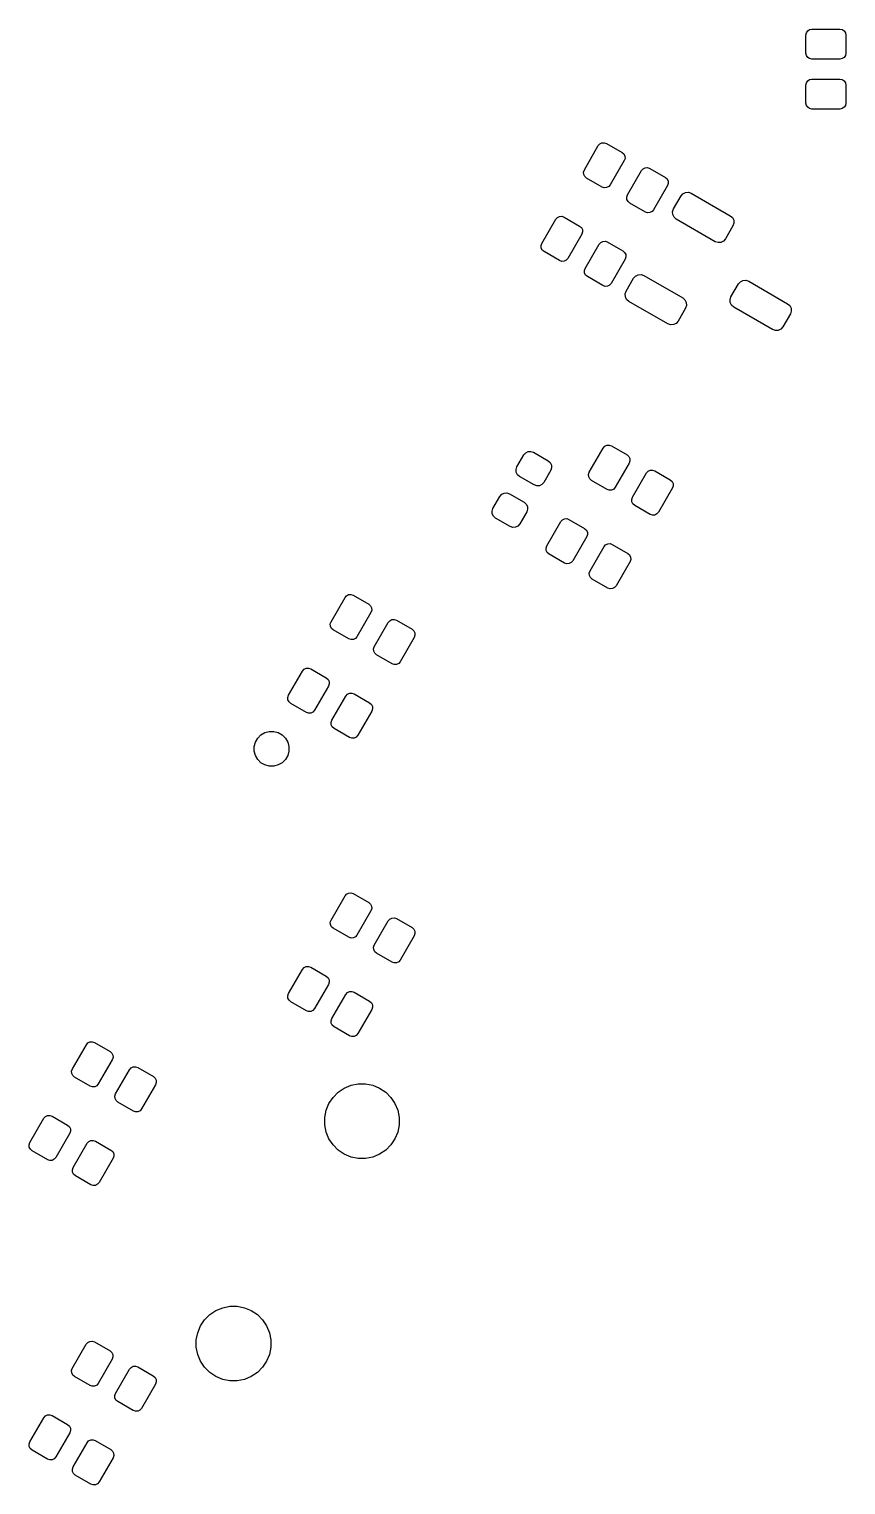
# Model space of a CAD drawing. Extents: x 125.1 to 196.5, y -112.8 to -71.1.
# Drawn here: x 161.81 to 178.16, y -100.23 to -71.1 of the extents above; entities that cross this region are included whole.
import ezdxf

# ---------------------------------------------------------------- set-up
doc = ezdxf.new("R2010")
doc.units = 0
doc.layers.add('BLACK', color=7, linetype='CONTINUOUS')

msp = doc.modelspace()

# ---------------------------------------------------------------- linework, layer by layer
at = {"layer": 'BLACK', "linetype": 'CONTINUOUS'}
for p, q in [((177.358782, -71.220289), (177.367916, -71.174367)), ((177.358782, -71.580289), (177.358782, -71.220289)), ((177.367916, -71.174367), (177.393929, -71.135436)), ((177.393929, -71.135436), (177.43286, -71.109423)), ((177.43286, -71.109423), (177.478782, -71.100289)), ((177.478782, -71.100289), (178.038782, -71.100289)), ((178.038782, -71.100289), (178.084704, -71.109423)), ((178.084704, -71.109423), (178.123635, -71.135436)), ((178.123635, -71.135436), (178.149648, -71.174367)), ((178.149648, -71.174367), (178.158782, -71.220289)), ((178.158782, -71.220289), (178.158782, -71.580289)), ((177.367916, -71.626211), (177.358782, -71.580289)), ((177.393929, -71.665142), (177.367916, -71.626211)), ((178.149648, -71.626211), (178.123635, -71.665142)), ((178.158782, -71.580289), (178.149648, -71.626211)), ((177.43286, -71.691155), (177.393929, -71.665142)), ((177.478782, -71.700289), (177.43286, -71.691155)), ((178.038782, -71.700289), (177.478782, -71.700289)), ((178.084704, -71.691155), (178.038782, -71.700289)), ((178.123635, -71.665142), (178.084704, -71.691155)), ((177.358782, -72.220289), (177.367916, -72.174367)), ((177.358782, -72.580289), (177.358782, -72.220289)), ((177.367916, -72.174367), (177.393929, -72.135436)), ((177.393929, -72.135436), (177.43286, -72.109423)), ((177.43286, -72.109423), (177.478782, -72.100289)), ((177.478782, -72.100289), (178.038782, -72.100289)), ((178.038782, -72.100289), (178.084704, -72.109423)), ((178.084704, -72.109423), (178.123635, -72.135436)), ((178.123635, -72.135436), (178.149648, -72.174367)), ((178.149648, -72.174367), (178.158782, -72.220289)), ((178.158782, -72.220289), (178.158782, -72.580289)), ((177.367916, -72.626211), (177.358782, -72.580289)), ((177.393929, -72.665142), (177.367916, -72.626211)), ((177.43286, -72.691155), (177.393929, -72.665142)), ((177.478782, -72.700289), (177.43286, -72.691155)), ((178.038782, -72.700289), (177.478782, -72.700289)), ((178.084704, -72.691155), (178.038782, -72.700289)), ((178.123635, -72.665142), (178.084704, -72.691155)), ((178.149648, -72.626211), (178.123635, -72.665142)), ((178.158782, -72.580289), (178.149648, -72.626211)), ((173.202179, -73.431391), (173.233051, -73.396188)), ((173.233051, -73.396188), (173.275044, -73.37548)), ((173.275044, -73.37548), (173.321766, -73.372417)), ((173.321766, -73.372417), (173.366102, -73.387468)), ((173.366102, -73.387468), (173.677872, -73.567468)), ((172.922179, -73.916365), (173.202179, -73.431391)), ((173.677872, -73.567468), (173.713074, -73.598339)), ((173.713074, -73.598339), (173.733783, -73.640333)), ((173.736845, -73.687054), (173.721795, -73.731391)), ((173.733783, -73.640333), (173.736845, -73.687054)), ((172.907129, -73.960702), (172.922179, -73.916365)), ((172.910191, -74.007423), (172.907129, -73.960702)), ((173.721795, -73.731391), (173.441795, -74.216365)), ((173.788205, -74.416365), (174.068205, -73.931391)), ((174.068205, -73.931391), (174.099077, -73.896188)), ((174.099077, -73.896188), (174.14107, -73.87548)), ((174.14107, -73.87548), (174.187792, -73.872417)), ((174.187792, -73.872417), (174.232128, -73.887468)), ((174.232128, -73.887468), (174.543898, -74.067468)), ((172.9309, -74.049417), (172.910191, -74.007423)), ((172.966102, -74.080288), (172.9309, -74.049417)), ((173.277872, -74.260288), (172.966102, -74.080288)), ((173.322208, -74.275339), (173.277872, -74.260288)), ((173.36893, -74.272276), (173.322208, -74.275339)), ((173.410923, -74.251568), (173.36893, -74.272276)), ((173.441795, -74.216365), (173.410923, -74.251568)), ((174.587821, -74.231391), (174.307821, -74.716365)), ((174.543898, -74.067468), (174.5791, -74.098339)), ((174.5791, -74.098339), (174.599809, -74.140333)), ((174.602871, -74.187054), (174.587821, -74.231391)), ((174.599809, -74.140333), (174.602871, -74.187054)), ((173.773155, -74.460702), (173.788205, -74.416365)), ((173.776217, -74.507423), (173.773155, -74.460702)), ((173.796926, -74.549417), (173.776217, -74.507423)), ((173.832128, -74.580288), (173.796926, -74.549417)), ((174.708486, -74.69843), (174.858486, -74.438622)), ((174.858486, -74.438622), (174.897076, -74.394619)), ((174.897076, -74.394619), (174.949567, -74.368733)), ((174.949567, -74.368733), (175.007968, -74.364905)), ((175.007968, -74.364905), (175.06339, -74.383718)), ((175.06339, -74.383718), (175.842812, -74.833718)), ((172.383051, -74.868432), (172.425044, -74.847724)), ((172.425044, -74.847724), (172.471766, -74.844661)), ((172.471766, -74.844661), (172.516102, -74.859712)), ((174.143898, -74.760288), (173.832128, -74.580288)), ((174.188234, -74.775339), (174.143898, -74.760288)), ((174.234956, -74.772276), (174.188234, -74.775339)), ((174.276949, -74.751568), (174.234956, -74.772276)), ((174.307821, -74.716365), (174.276949, -74.751568)), ((174.689673, -74.753851), (174.708486, -74.69843)), ((174.693501, -74.812253), (174.689673, -74.753851)), ((174.719386, -74.864744), (174.693501, -74.812253)), ((175.842812, -74.833718), (175.886816, -74.872308)), ((172.072179, -75.388609), (172.352179, -74.903635)), ((172.352179, -74.903635), (172.383051, -74.868432)), ((172.516102, -74.859712), (172.827872, -75.039712)), ((172.827872, -75.039712), (172.863074, -75.070583)), ((172.863074, -75.070583), (172.883783, -75.112577)), ((172.883783, -75.112577), (172.886845, -75.159298)), ((174.76339, -74.903334), (174.719386, -74.864744)), ((175.542812, -75.353334), (174.76339, -74.903334)), ((175.897716, -75.038622), (175.747716, -75.29843)), ((175.886816, -74.872308), (175.912701, -74.924799)), ((175.916529, -74.983201), (175.897716, -75.038622)), ((175.912701, -74.924799), (175.916529, -74.983201)), ((172.057129, -75.432946), (172.072179, -75.388609)), ((172.060191, -75.479667), (172.057129, -75.432946)), ((172.871795, -75.203635), (172.591795, -75.688609)), ((172.886845, -75.159298), (172.871795, -75.203635)), ((172.938205, -75.888609), (173.218205, -75.403635)), ((173.218205, -75.403635), (173.249077, -75.368432)), ((173.249077, -75.368432), (173.29107, -75.347724)), ((173.29107, -75.347724), (173.337792, -75.344661)), ((173.337792, -75.344661), (173.382128, -75.359712)), ((173.382128, -75.359712), (173.693898, -75.539712)), ((175.598234, -75.372147), (175.542812, -75.353334)), ((175.656635, -75.368319), (175.598234, -75.372147)), ((175.709126, -75.342433), (175.656635, -75.368319)), ((175.747716, -75.29843), (175.709126, -75.342433)), ((172.0809, -75.521661), (172.060191, -75.479667)), ((172.116102, -75.552532), (172.0809, -75.521661)), ((172.427872, -75.732532), (172.116102, -75.552532)), ((172.560923, -75.723812), (172.51893, -75.74452)), ((172.591795, -75.688609), (172.560923, -75.723812)), ((173.737821, -75.703635), (173.457821, -76.188609)), ((173.693898, -75.539712), (173.7291, -75.570583)), ((173.7291, -75.570583), (173.749809, -75.612577)), ((173.752871, -75.659298), (173.737821, -75.703635)), ((173.749809, -75.612577), (173.752871, -75.659298)), ((172.472208, -75.747583), (172.427872, -75.732532)), ((172.51893, -75.74452), (172.472208, -75.747583)), ((172.923155, -75.932946), (172.938205, -75.888609)), ((172.926217, -75.979667), (172.923155, -75.932946)), ((172.946926, -76.021661), (172.926217, -75.979667)), ((172.982128, -76.052532), (172.946926, -76.021661)), ((173.947076, -76.040067), (173.999567, -76.014181)), ((173.999567, -76.014181), (174.057968, -76.010353)), ((174.057968, -76.010353), (174.11339, -76.029166)), ((173.293898, -76.232532), (172.982128, -76.052532)), ((173.338234, -76.247583), (173.293898, -76.232532)), ((173.384956, -76.24452), (173.338234, -76.247583)), ((173.426949, -76.223812), (173.384956, -76.24452)), ((173.457821, -76.188609), (173.426949, -76.223812)), ((173.758486, -76.343878), (173.908486, -76.08407)), ((173.908486, -76.08407), (173.947076, -76.040067)), ((174.11339, -76.029166), (174.892812, -76.479166)), ((175.857284, -76.458654), (176.007284, -76.198846)), ((176.007284, -76.198846), (176.045874, -76.154843)), ((176.045874, -76.154843), (176.098365, -76.128957)), ((176.098365, -76.128957), (176.156766, -76.125129)), ((176.156766, -76.125129), (176.212188, -76.143942)), ((176.212188, -76.143942), (176.99161, -76.593942)), ((173.739673, -76.399299), (173.758486, -76.343878)), ((173.743501, -76.457701), (173.739673, -76.399299)), ((173.769386, -76.510192), (173.743501, -76.457701)), ((173.81339, -76.548782), (173.769386, -76.510192)), ((174.592812, -76.998782), (173.81339, -76.548782)), ((174.892812, -76.479166), (174.936816, -76.517756)), ((174.936816, -76.517756), (174.962701, -76.570247)), ((174.962701, -76.570247), (174.966529, -76.628649)), ((175.838471, -76.514075), (175.857284, -76.458654)), ((175.842299, -76.572477), (175.838471, -76.514075)), ((175.868184, -76.624968), (175.842299, -76.572477)), ((176.99161, -76.593942), (177.035614, -76.632532)), ((174.947716, -76.68407), (174.797716, -76.943878)), ((174.966529, -76.628649), (174.947716, -76.68407)), ((175.912188, -76.663558), (175.868184, -76.624968)), ((176.69161, -77.113558), (175.912188, -76.663558)), ((177.046514, -76.798846), (176.896514, -77.058654)), ((177.035614, -76.632532), (177.061499, -76.685023)), ((177.065327, -76.743425), (177.046514, -76.798846)), ((177.061499, -76.685023), (177.065327, -76.743425)), ((174.648234, -77.017595), (174.592812, -76.998782)), ((174.706635, -77.013767), (174.648234, -77.017595)), ((174.759126, -76.987881), (174.706635, -77.013767)), ((174.797716, -76.943878), (174.759126, -76.987881)), ((176.747032, -77.132371), (176.69161, -77.113558)), ((176.805433, -77.128543), (176.747032, -77.132371)), ((176.857924, -77.102657), (176.805433, -77.128543)), ((176.896514, -77.058654), (176.857924, -77.102657)), ((173.020961, -79.966654), (173.300961, -79.48168)), ((173.300961, -79.48168), (173.331833, -79.446477)), ((173.331833, -79.446477), (173.373826, -79.425769)), ((173.373826, -79.425769), (173.420548, -79.422706)), ((173.420548, -79.422706), (173.464884, -79.437757)), ((173.464884, -79.437757), (173.776654, -79.617757)), ((171.571532, -79.860552), (171.711532, -79.618064)), ((171.711532, -79.618064), (171.747549, -79.576995)), ((171.747549, -79.576995), (171.796541, -79.552835)), ((171.796541, -79.552835), (171.851049, -79.549262)), ((171.851049, -79.549262), (171.902776, -79.566821)), ((171.902776, -79.566821), (172.197224, -79.736821)), ((172.197224, -79.736821), (172.238294, -79.772838)), ((172.238294, -79.772838), (172.262454, -79.82183)), ((173.820577, -79.78168), (173.540577, -80.266654)), ((173.776654, -79.617757), (173.811856, -79.648628)), ((173.811856, -79.648628), (173.832565, -79.690622)), ((173.835627, -79.737343), (173.820577, -79.78168)), ((173.832565, -79.690622), (173.835627, -79.737343)), ((171.553973, -79.912278), (171.571532, -79.860552)), ((171.557546, -79.966786), (171.553973, -79.912278)), ((171.581706, -80.015778), (171.557546, -79.966786)), ((171.622776, -80.051795), (171.581706, -80.015778)), ((171.917224, -80.221795), (171.622776, -80.051795)), ((172.248468, -79.928064), (172.108468, -80.170552)), ((172.266027, -79.876338), (172.248468, -79.928064)), ((172.262454, -79.82183), (172.266027, -79.876338)), ((173.005911, -80.010991), (173.020961, -79.966654)), ((173.008973, -80.057712), (173.005911, -80.010991)), ((173.029682, -80.099706), (173.008973, -80.057712)), ((173.064884, -80.130577), (173.029682, -80.099706)), ((173.886987, -80.466654), (174.166987, -79.98168)), ((174.166987, -79.98168), (174.197859, -79.946477)), ((174.197859, -79.946477), (174.239852, -79.925769)), ((174.239852, -79.925769), (174.286574, -79.922706)), ((174.286574, -79.922706), (174.33091, -79.937757)), ((174.33091, -79.937757), (174.64268, -80.117757)), ((171.267549, -80.408379), (171.316541, -80.384219)), ((171.316541, -80.384219), (171.371049, -80.380646)), ((171.371049, -80.380646), (171.422776, -80.398205)), ((171.968951, -80.239354), (171.917224, -80.221795)), ((172.023459, -80.235781), (171.968951, -80.239354)), ((172.072451, -80.211621), (172.023459, -80.235781)), ((172.108468, -80.170552), (172.072451, -80.211621)), ((173.376654, -80.310577), (173.064884, -80.130577)), ((173.42099, -80.325628), (173.376654, -80.310577)), ((173.467712, -80.322565), (173.42099, -80.325628)), ((173.509705, -80.301857), (173.467712, -80.322565)), ((173.540577, -80.266654), (173.509705, -80.301857)), ((174.686603, -80.28168), (174.406603, -80.766654)), ((174.64268, -80.117757), (174.677882, -80.148628)), ((174.677882, -80.148628), (174.698591, -80.190622)), ((174.701653, -80.237343), (174.686603, -80.28168)), ((174.698591, -80.190622), (174.701653, -80.237343)), ((171.091532, -80.691936), (171.231532, -80.449448)), ((171.231532, -80.449448), (171.267549, -80.408379)), ((171.422776, -80.398205), (171.717224, -80.568205)), ((171.717224, -80.568205), (171.758294, -80.604222)), ((171.758294, -80.604222), (171.782454, -80.653214)), ((171.782454, -80.653214), (171.786027, -80.707722)), ((173.871937, -80.510991), (173.886987, -80.466654)), ((173.874999, -80.557712), (173.871937, -80.510991)), ((173.895708, -80.599706), (173.874999, -80.557712)), ((173.93091, -80.630577), (173.895708, -80.599706)), ((174.24268, -80.810577), (173.93091, -80.630577)), ((171.073973, -80.743662), (171.091532, -80.691936)), ((171.077546, -80.79817), (171.073973, -80.743662)), ((171.101706, -80.847162), (171.077546, -80.79817)), ((171.142776, -80.883179), (171.101706, -80.847162)), ((171.437224, -81.053179), (171.142776, -80.883179)), ((171.768468, -80.759448), (171.628468, -81.001936)), ((171.786027, -80.707722), (171.768468, -80.759448)), ((172.170961, -81.438898), (172.450961, -80.953924)), ((172.450961, -80.953924), (172.481833, -80.918721)), ((172.481833, -80.918721), (172.523826, -80.898013)), ((172.523826, -80.898013), (172.570548, -80.89495)), ((172.570548, -80.89495), (172.614884, -80.910001)), ((172.614884, -80.910001), (172.926654, -81.090001)), ((174.287016, -80.825628), (174.24268, -80.810577)), ((174.333738, -80.822565), (174.287016, -80.825628)), ((174.375731, -80.801857), (174.333738, -80.822565)), ((174.406603, -80.766654), (174.375731, -80.801857)), ((171.488951, -81.070738), (171.437224, -81.053179)), ((171.543459, -81.067165), (171.488951, -81.070738)), ((171.592451, -81.043005), (171.543459, -81.067165)), ((171.628468, -81.001936), (171.592451, -81.043005)), ((172.970577, -81.253924), (172.690577, -81.738898)), ((172.926654, -81.090001), (172.961856, -81.120872)), ((172.961856, -81.120872), (172.982565, -81.162866)), ((172.985627, -81.209587), (172.970577, -81.253924)), ((172.982565, -81.162866), (172.985627, -81.209587)), ((172.155911, -81.483235), (172.170961, -81.438898)), ((172.158973, -81.529956), (172.155911, -81.483235)), ((172.179682, -81.57195), (172.158973, -81.529956)), ((173.036987, -81.938898), (173.316987, -81.453924)), ((173.316987, -81.453924), (173.347859, -81.418721)), ((173.347859, -81.418721), (173.389852, -81.398013)), ((173.389852, -81.398013), (173.436574, -81.39495)), ((173.436574, -81.39495), (173.48091, -81.410001)), ((173.48091, -81.410001), (173.79268, -81.590001)), ((172.214884, -81.602821), (172.179682, -81.57195)), ((172.526654, -81.782821), (172.214884, -81.602821)), ((172.57099, -81.797872), (172.526654, -81.782821)), ((172.617712, -81.794809), (172.57099, -81.797872)), ((172.659705, -81.774101), (172.617712, -81.794809)), ((172.690577, -81.738898), (172.659705, -81.774101)), ((173.836603, -81.753924), (173.556603, -82.238898)), ((173.79268, -81.590001), (173.827882, -81.620872)), ((173.827882, -81.620872), (173.848591, -81.662866)), ((173.851653, -81.709587), (173.836603, -81.753924)), ((173.848591, -81.662866), (173.851653, -81.709587)), ((173.021937, -81.983235), (173.036987, -81.938898)), ((173.024999, -82.029956), (173.021937, -81.983235)), ((173.045708, -82.07195), (173.024999, -82.029956)), ((173.08091, -82.102821), (173.045708, -82.07195)), ((173.39268, -82.282821), (173.08091, -82.102821)), ((168.161833, -82.436477), (168.203826, -82.415769)), ((168.203826, -82.415769), (168.250548, -82.412706)), ((168.250548, -82.412706), (168.294884, -82.427757)), ((168.294884, -82.427757), (168.606654, -82.607757)), ((173.437016, -82.297872), (173.39268, -82.282821)), ((173.483738, -82.294809), (173.437016, -82.297872)), ((173.525731, -82.274101), (173.483738, -82.294809)), ((173.556603, -82.238898), (173.525731, -82.274101)), ((167.850961, -82.956654), (168.130961, -82.47168)), ((168.130961, -82.47168), (168.161833, -82.436477)), ((168.606654, -82.607757), (168.641856, -82.638628)), ((168.641856, -82.638628), (168.662565, -82.680622)), ((168.662565, -82.680622), (168.665627, -82.727343)), ((167.835911, -83.000991), (167.850961, -82.956654)), ((167.838973, -83.047712), (167.835911, -83.000991)), ((168.650577, -82.77168), (168.370577, -83.256654)), ((168.665627, -82.727343), (168.650577, -82.77168)), ((168.716987, -83.456654), (168.996987, -82.97168)), ((168.996987, -82.97168), (169.027859, -82.936477)), ((169.027859, -82.936477), (169.069852, -82.915769)), ((169.069852, -82.915769), (169.116574, -82.912706)), ((169.116574, -82.912706), (169.16091, -82.927757)), ((169.16091, -82.927757), (169.47268, -83.107757)), ((167.859682, -83.089706), (167.838973, -83.047712)), ((167.894884, -83.120577), (167.859682, -83.089706)), ((168.206654, -83.300577), (167.894884, -83.120577)), ((168.25099, -83.315628), (168.206654, -83.300577)), ((168.339705, -83.291857), (168.297712, -83.312565)), ((168.370577, -83.256654), (168.339705, -83.291857)), ((169.516603, -83.27168), (169.236603, -83.756654)), ((169.47268, -83.107757), (169.507882, -83.138628)), ((169.507882, -83.138628), (169.528591, -83.180622)), ((169.531653, -83.227343), (169.516603, -83.27168)), ((169.528591, -83.180622), (169.531653, -83.227343)), ((168.297712, -83.312565), (168.25099, -83.315628)), ((168.701937, -83.500991), (168.716987, -83.456654)), ((168.704999, -83.547712), (168.701937, -83.500991)), ((168.725708, -83.589706), (168.704999, -83.547712)), ((168.76091, -83.620577), (168.725708, -83.589706)), ((167.353826, -83.888013), (167.400548, -83.88495)), ((167.400548, -83.88495), (167.444884, -83.900001)), ((169.07268, -83.800577), (168.76091, -83.620577)), ((169.117016, -83.815628), (169.07268, -83.800577)), ((169.163738, -83.812565), (169.117016, -83.815628)), ((169.205731, -83.791857), (169.163738, -83.812565)), ((169.236603, -83.756654), (169.205731, -83.791857)), ((167.000961, -84.428898), (167.280961, -83.943924)), ((167.280961, -83.943924), (167.311833, -83.908721)), ((167.311833, -83.908721), (167.353826, -83.888013)), ((167.444884, -83.900001), (167.756654, -84.080001)), ((167.756654, -84.080001), (167.791856, -84.110872)), ((167.791856, -84.110872), (167.812565, -84.152866)), ((167.812565, -84.152866), (167.815627, -84.199587)), ((166.985911, -84.473235), (167.000961, -84.428898)), ((167.800577, -84.243924), (167.520577, -84.728898)), ((167.815627, -84.199587), (167.800577, -84.243924)), ((167.866987, -84.928898), (168.146987, -84.443924)), ((168.146987, -84.443924), (168.177859, -84.408721)), ((168.177859, -84.408721), (168.219852, -84.388013)), ((168.219852, -84.388013), (168.266574, -84.38495)), ((168.266574, -84.38495), (168.31091, -84.400001)), ((168.31091, -84.400001), (168.62268, -84.580001)), ((166.988973, -84.519956), (166.985911, -84.473235)), ((167.009682, -84.56195), (166.988973, -84.519956)), ((167.044884, -84.592821), (167.009682, -84.56195)), ((167.356654, -84.772821), (167.044884, -84.592821)), ((167.520577, -84.728898), (167.489705, -84.764101)), ((168.666603, -84.743924), (168.386603, -85.228898)), ((168.62268, -84.580001), (168.657882, -84.610872)), ((168.657882, -84.610872), (168.678591, -84.652866)), ((168.681653, -84.699587), (168.666603, -84.743924)), ((168.678591, -84.652866), (168.681653, -84.699587)), ((167.40099, -84.787872), (167.356654, -84.772821)), ((167.447712, -84.784809), (167.40099, -84.787872)), ((167.489705, -84.764101), (167.447712, -84.784809)), ((167.851937, -84.973235), (167.866987, -84.928898)), ((167.854999, -85.019956), (167.851937, -84.973235)), ((167.875708, -85.06195), (167.854999, -85.019956)), ((166.336642, -85.366061), (166.382326, -85.286933)), ((166.382326, -85.286933), (166.446933, -85.222326)), ((166.446933, -85.222326), (166.526061, -85.176642)), ((166.526061, -85.176642), (166.614316, -85.152994)), ((166.614316, -85.152994), (166.705684, -85.152994)), ((166.705684, -85.152994), (166.793939, -85.176642)), ((166.793939, -85.176642), (166.873067, -85.222326)), ((166.873067, -85.222326), (166.937674, -85.286933)), ((166.937674, -85.286933), (166.983358, -85.366061)), ((167.91091, -85.092821), (167.875708, -85.06195)), ((168.22268, -85.272821), (167.91091, -85.092821)), ((168.267016, -85.287872), (168.22268, -85.272821)), ((168.313738, -85.284809), (168.267016, -85.287872)), ((168.355731, -85.264101), (168.313738, -85.284809)), ((168.386603, -85.228898), (168.355731, -85.264101)), ((166.312994, -85.454316), (166.336642, -85.366061)), ((166.312994, -85.545684), (166.312994, -85.454316)), ((166.336642, -85.633939), (166.312994, -85.545684)), ((166.382326, -85.713067), (166.336642, -85.633939)), ((166.983358, -85.633939), (166.937674, -85.713067)), ((166.983358, -85.366061), (167.007006, -85.454316)), ((167.007006, -85.545684), (166.983358, -85.633939)), ((167.007006, -85.454316), (167.007006, -85.545684)), ((166.446933, -85.777674), (166.382326, -85.713067)), ((166.526061, -85.823358), (166.446933, -85.777674)), ((166.614316, -85.847006), (166.526061, -85.823358)), ((166.705684, -85.847006), (166.614316, -85.847006)), ((166.793939, -85.823358), (166.705684, -85.847006)), ((166.873067, -85.777674), (166.793939, -85.823358)), ((166.937674, -85.713067), (166.873067, -85.777674)), ((167.850961, -88.926654), (168.130961, -88.44168)), ((168.130961, -88.44168), (168.161833, -88.406477)), ((168.161833, -88.406477), (168.203826, -88.385769)), ((168.203826, -88.385769), (168.250548, -88.382706)), ((168.250548, -88.382706), (168.294884, -88.397757)), ((168.294884, -88.397757), (168.606654, -88.577757)), ((168.650577, -88.74168), (168.370577, -89.226654)), ((168.606654, -88.577757), (168.641856, -88.608628)), ((168.641856, -88.608628), (168.662565, -88.650622)), ((168.665627, -88.697343), (168.650577, -88.74168)), ((168.662565, -88.650622), (168.665627, -88.697343)), ((167.835911, -88.970991), (167.850961, -88.926654)), ((167.838973, -89.017712), (167.835911, -88.970991)), ((167.859682, -89.059706), (167.838973, -89.017712)), ((167.894884, -89.090577), (167.859682, -89.059706)), ((168.206654, -89.270577), (167.894884, -89.090577)), ((168.716987, -89.426654), (168.996987, -88.94168)), ((168.996987, -88.94168), (169.027859, -88.906477)), ((169.027859, -88.906477), (169.069852, -88.885769)), ((169.069852, -88.885769), (169.116574, -88.882706)), ((169.116574, -88.882706), (169.16091, -88.897757)), ((169.16091, -88.897757), (169.47268, -89.077757)), ((169.47268, -89.077757), (169.507882, -89.108628)), ((169.507882, -89.108628), (169.528591, -89.150622)), ((168.25099, -89.285628), (168.206654, -89.270577)), ((168.297712, -89.282565), (168.25099, -89.285628)), ((168.339705, -89.261857), (168.297712, -89.282565)), ((168.370577, -89.226654), (168.339705, -89.261857)), ((169.516603, -89.24168), (169.236603, -89.726654)), ((169.531653, -89.197343), (169.516603, -89.24168)), ((169.528591, -89.150622), (169.531653, -89.197343)), ((168.701937, -89.470991), (168.716987, -89.426654)), ((168.704999, -89.517712), (168.701937, -89.470991)), ((168.725708, -89.559706), (168.704999, -89.517712)), ((168.76091, -89.590577), (168.725708, -89.559706)), ((169.07268, -89.770577), (168.76091, -89.590577)), ((167.000961, -90.398898), (167.280961, -89.913924)), ((167.280961, -89.913924), (167.311833, -89.878721)), ((167.311833, -89.878721), (167.353826, -89.858013)), ((167.353826, -89.858013), (167.400548, -89.85495)), ((167.400548, -89.85495), (167.444884, -89.870001)), ((167.444884, -89.870001), (167.756654, -90.050001)), ((169.117016, -89.785628), (169.07268, -89.770577)), ((169.163738, -89.782565), (169.117016, -89.785628)), ((169.205731, -89.761857), (169.163738, -89.782565)), ((169.236603, -89.726654), (169.205731, -89.761857)), ((167.800577, -90.213924), (167.520577, -90.698898)), ((167.756654, -90.050001), (167.791856, -90.080872)), ((167.791856, -90.080872), (167.812565, -90.122866)), ((167.815627, -90.169587), (167.800577, -90.213924)), ((167.812565, -90.122866), (167.815627, -90.169587)), ((166.985911, -90.443235), (167.000961, -90.398898)), ((166.988973, -90.489956), (166.985911, -90.443235)), ((167.009682, -90.53195), (166.988973, -90.489956)), ((167.044884, -90.562821), (167.009682, -90.53195)), ((167.356654, -90.742821), (167.044884, -90.562821)), ((167.866987, -90.898898), (168.146987, -90.413924)), ((168.146987, -90.413924), (168.177859, -90.378721)), ((168.177859, -90.378721), (168.219852, -90.358013)), ((168.219852, -90.358013), (168.266574, -90.35495)), ((168.266574, -90.35495), (168.31091, -90.370001)), ((168.31091, -90.370001), (168.62268, -90.550001)), ((168.62268, -90.550001), (168.657882, -90.580872)), ((168.657882, -90.580872), (168.678591, -90.622866)), ((167.40099, -90.757872), (167.356654, -90.742821)), ((167.447712, -90.754809), (167.40099, -90.757872)), ((167.489705, -90.734101), (167.447712, -90.754809)), ((167.520577, -90.698898), (167.489705, -90.734101)), ((168.666603, -90.713924), (168.386603, -91.198898)), ((168.681653, -90.669587), (168.666603, -90.713924)), ((168.678591, -90.622866), (168.681653, -90.669587)), ((167.851937, -90.943235), (167.866987, -90.898898)), ((167.854999, -90.989956), (167.851937, -90.943235)), ((167.875708, -91.03195), (167.854999, -90.989956)), ((167.91091, -91.062821), (167.875708, -91.03195)), ((168.22268, -91.242821), (167.91091, -91.062821)), ((162.672179, -91.906365), (162.952179, -91.421391)), ((162.952179, -91.421391), (162.983051, -91.386188)), ((162.983051, -91.386188), (163.025044, -91.36548)), ((163.025044, -91.36548), (163.071766, -91.362417)), ((163.071766, -91.362417), (163.116102, -91.377468)), ((163.116102, -91.377468), (163.427872, -91.557468)), ((168.267016, -91.257872), (168.22268, -91.242821)), ((168.313738, -91.254809), (168.267016, -91.257872)), ((168.355731, -91.234101), (168.313738, -91.254809)), ((168.386603, -91.198898), (168.355731, -91.234101)), ((163.471795, -91.721391), (163.191795, -92.206365)), ((163.427872, -91.557468), (163.463074, -91.588339)), ((163.463074, -91.588339), (163.483783, -91.630333)), ((163.486845, -91.677054), (163.471795, -91.721391)), ((163.483783, -91.630333), (163.486845, -91.677054)), ((162.657129, -91.950702), (162.672179, -91.906365)), ((162.660191, -91.997423), (162.657129, -91.950702)), ((162.6809, -92.039417), (162.660191, -91.997423)), ((162.716102, -92.070288), (162.6809, -92.039417)), ((163.538205, -92.406365), (163.818205, -91.921391)), ((163.818205, -91.921391), (163.849077, -91.886188)), ((163.849077, -91.886188), (163.89107, -91.86548)), ((163.89107, -91.86548), (163.937792, -91.862417)), ((163.937792, -91.862417), (163.982128, -91.877468)), ((163.982128, -91.877468), (164.293898, -92.057468)), ((163.027872, -92.250288), (162.716102, -92.070288)), ((163.072208, -92.265339), (163.027872, -92.250288)), ((163.11893, -92.262276), (163.072208, -92.265339)), ((163.160923, -92.241568), (163.11893, -92.262276)), ((163.191795, -92.206365), (163.160923, -92.241568)), ((164.337821, -92.221391), (164.057821, -92.706365)), ((164.293898, -92.057468), (164.3291, -92.088339)), ((164.3291, -92.088339), (164.349809, -92.130333)), ((164.352871, -92.177054), (164.337821, -92.221391)), ((164.349809, -92.130333), (164.352871, -92.177054)), ((167.994205, -92.370242), (168.116452, -92.288559)), ((168.116452, -92.288559), (168.252286, -92.232295)), ((168.252286, -92.232295), (168.396487, -92.203611)), ((168.396487, -92.203611), (168.543513, -92.203611)), ((168.543513, -92.203611), (168.687714, -92.232295)), ((168.687714, -92.232295), (168.823548, -92.288559)), ((168.823548, -92.288559), (168.945795, -92.370242)), ((163.523155, -92.450702), (163.538205, -92.406365)), ((163.526217, -92.497423), (163.523155, -92.450702)), ((163.546926, -92.539417), (163.526217, -92.497423)), ((163.582128, -92.570288), (163.546926, -92.539417)), ((163.893898, -92.750288), (163.582128, -92.570288)), ((167.752295, -92.732286), (167.808559, -92.596452)), ((167.808559, -92.596452), (167.890242, -92.474205)), ((167.890242, -92.474205), (167.994205, -92.370242)), ((168.945795, -92.370242), (169.049758, -92.474205)), ((169.049758, -92.474205), (169.131441, -92.596452)), ((169.131441, -92.596452), (169.187705, -92.732286)), ((161.822179, -93.378609), (162.102179, -92.893635)), ((162.102179, -92.893635), (162.133051, -92.858432)), ((162.133051, -92.858432), (162.175044, -92.837724)), ((162.175044, -92.837724), (162.221766, -92.834661)), ((162.221766, -92.834661), (162.266102, -92.849712)), ((162.266102, -92.849712), (162.577872, -93.029712)), ((163.938234, -92.765339), (163.893898, -92.750288)), ((163.984956, -92.762276), (163.938234, -92.765339)), ((164.026949, -92.741568), (163.984956, -92.762276)), ((164.057821, -92.706365), (164.026949, -92.741568)), ((167.723611, -92.876487), (167.752295, -92.732286)), ((167.723611, -93.023513), (167.723611, -92.876487)), ((169.187705, -92.732286), (169.216389, -92.876487)), ((169.216389, -92.876487), (169.216389, -93.023513)), ((162.621795, -93.193635), (162.341795, -93.678609)), ((162.577872, -93.029712), (162.613074, -93.060583)), ((162.613074, -93.060583), (162.633783, -93.102577)), ((162.636845, -93.149298), (162.621795, -93.193635)), ((162.633783, -93.102577), (162.636845, -93.149298)), ((167.752295, -93.167714), (167.723611, -93.023513)), ((167.808559, -93.303548), (167.752295, -93.167714)), ((169.187705, -93.167714), (169.131441, -93.303548)), ((169.216389, -93.023513), (169.187705, -93.167714)), ((161.807129, -93.422946), (161.822179, -93.378609)), ((161.810191, -93.469667), (161.807129, -93.422946)), ((161.8309, -93.511661), (161.810191, -93.469667)), ((162.688205, -93.878609), (162.968205, -93.393635)), ((162.968205, -93.393635), (162.999077, -93.358432)), ((162.999077, -93.358432), (163.04107, -93.337724)), ((163.04107, -93.337724), (163.087792, -93.334661)), ((163.087792, -93.334661), (163.132128, -93.349712)), ((163.132128, -93.349712), (163.443898, -93.529712)), ((167.890242, -93.425795), (167.808559, -93.303548)), ((167.994205, -93.529758), (167.890242, -93.425795)), ((169.049758, -93.425795), (168.945795, -93.529758)), ((169.131441, -93.303548), (169.049758, -93.425795)), ((161.866102, -93.542532), (161.8309, -93.511661)), ((162.177872, -93.722532), (161.866102, -93.542532)), ((162.222208, -93.737583), (162.177872, -93.722532)), ((162.26893, -93.73452), (162.222208, -93.737583)), ((162.310923, -93.713812), (162.26893, -93.73452)), ((162.341795, -93.678609), (162.310923, -93.713812)), ((163.487821, -93.693635), (163.207821, -94.178609)), ((163.443898, -93.529712), (163.4791, -93.560583)), ((163.4791, -93.560583), (163.499809, -93.602577)), ((163.502871, -93.649298), (163.487821, -93.693635)), ((163.499809, -93.602577), (163.502871, -93.649298)), ((168.116452, -93.611441), (167.994205, -93.529758)), ((168.252286, -93.667705), (168.116452, -93.611441)), ((168.396487, -93.696389), (168.252286, -93.667705)), ((168.543513, -93.696389), (168.396487, -93.696389)), ((168.687714, -93.667705), (168.543513, -93.696389)), ((168.823548, -93.611441), (168.687714, -93.667705)), ((168.945795, -93.529758), (168.823548, -93.611441)), ((162.673155, -93.922946), (162.688205, -93.878609)), ((162.676217, -93.969667), (162.673155, -93.922946)), ((162.696926, -94.011661), (162.676217, -93.969667)), ((162.732128, -94.042532), (162.696926, -94.011661)), ((163.043898, -94.222532), (162.732128, -94.042532)), ((163.088234, -94.237583), (163.043898, -94.222532)), ((163.134956, -94.23452), (163.088234, -94.237583)), ((163.176949, -94.213812), (163.134956, -94.23452)), ((163.207821, -94.178609), (163.176949, -94.213812)), ((165.546452, -96.738559), (165.682286, -96.682295)), ((165.682286, -96.682295), (165.826487, -96.653611)), ((165.826487, -96.653611), (165.973513, -96.653611)), ((165.973513, -96.653611), (166.117714, -96.682295)), ((166.117714, -96.682295), (166.253548, -96.738559)), ((165.238559, -97.046452), (165.320242, -96.924205)), ((165.320242, -96.924205), (165.424205, -96.820242)), ((165.424205, -96.820242), (165.546452, -96.738559)), ((166.253548, -96.738559), (166.375795, -96.820242)), ((166.375795, -96.820242), (166.479758, -96.924205)), ((166.479758, -96.924205), (166.561441, -97.046452)), ((165.153611, -97.326487), (165.182295, -97.182286)), ((165.182295, -97.182286), (165.238559, -97.046452)), ((166.561441, -97.046452), (166.617705, -97.182286)), ((166.617705, -97.182286), (166.646389, -97.326487)), ((162.670961, -97.896654), (162.950961, -97.41168)), ((162.950961, -97.41168), (162.981833, -97.376477)), ((162.981833, -97.376477), (163.023826, -97.355769)), ((163.023826, -97.355769), (163.070548, -97.352706)), ((163.070548, -97.352706), (163.114884, -97.367757)), ((163.114884, -97.367757), (163.426654, -97.547757)), ((163.426654, -97.547757), (163.461856, -97.578628)), ((165.153611, -97.473513), (165.153611, -97.326487)), ((165.182295, -97.617714), (165.153611, -97.473513)), ((166.646389, -97.473513), (166.617705, -97.617714)), ((166.646389, -97.326487), (166.646389, -97.473513)), ((163.470577, -97.71168), (163.190577, -98.196654)), ((163.461856, -97.578628), (163.482565, -97.620622)), ((163.485627, -97.667343), (163.470577, -97.71168)), ((163.482565, -97.620622), (163.485627, -97.667343)), ((163.847859, -97.876477), (163.889852, -97.855769)), ((163.889852, -97.855769), (163.936574, -97.852706)), ((163.936574, -97.852706), (163.98091, -97.867757)), ((163.98091, -97.867757), (164.29268, -98.047757)), ((165.238559, -97.753548), (165.182295, -97.617714)), ((165.320242, -97.875795), (165.238559, -97.753548)), ((166.561441, -97.753548), (166.479758, -97.875795)), ((166.617705, -97.617714), (166.561441, -97.753548)), ((162.655911, -97.940991), (162.670961, -97.896654)), ((162.658973, -97.987712), (162.655911, -97.940991)), ((162.679682, -98.029706), (162.658973, -97.987712)), ((162.714884, -98.060577), (162.679682, -98.029706)), ((163.026654, -98.240577), (162.714884, -98.060577)), ((163.536987, -98.396654), (163.816987, -97.91168)), ((163.816987, -97.91168), (163.847859, -97.876477)), ((164.29268, -98.047757), (164.327882, -98.078628)), ((164.327882, -98.078628), (164.348591, -98.120622)), ((164.348591, -98.120622), (164.351653, -98.167343)), ((165.424205, -97.979758), (165.320242, -97.875795)), ((165.546452, -98.061441), (165.424205, -97.979758)), ((165.682286, -98.117705), (165.546452, -98.061441)), ((165.826487, -98.146389), (165.682286, -98.117705)), ((165.973513, -98.146389), (165.826487, -98.146389)), ((166.117714, -98.117705), (165.973513, -98.146389)), ((166.253548, -98.061441), (166.117714, -98.117705)), ((166.375795, -97.979758), (166.253548, -98.061441)), ((166.479758, -97.875795), (166.375795, -97.979758)), ((163.07099, -98.255628), (163.026654, -98.240577)), ((163.117712, -98.252565), (163.07099, -98.255628)), ((163.159705, -98.231857), (163.117712, -98.252565)), ((163.190577, -98.196654), (163.159705, -98.231857)), ((163.521937, -98.440991), (163.536987, -98.396654)), ((163.524999, -98.487712), (163.521937, -98.440991)), ((164.336603, -98.21168), (164.056603, -98.696654)), ((164.351653, -98.167343), (164.336603, -98.21168)), ((163.545708, -98.529706), (163.524999, -98.487712)), ((163.58091, -98.560577), (163.545708, -98.529706)), ((163.89268, -98.740577), (163.58091, -98.560577)), ((163.937016, -98.755628), (163.89268, -98.740577)), ((164.025731, -98.731857), (163.983738, -98.752565)), ((164.056603, -98.696654), (164.025731, -98.731857)), ((161.820961, -99.368898), (162.100961, -98.883924)), ((162.100961, -98.883924), (162.131833, -98.848721)), ((162.131833, -98.848721), (162.173826, -98.828013)), ((162.173826, -98.828013), (162.220548, -98.82495)), ((162.220548, -98.82495), (162.264884, -98.840001)), ((162.264884, -98.840001), (162.576654, -99.020001)), ((162.576654, -99.020001), (162.611856, -99.050872)), ((163.983738, -98.752565), (163.937016, -98.755628)), ((162.620577, -99.183924), (162.340577, -99.668898)), ((162.611856, -99.050872), (162.632565, -99.092866)), ((162.635627, -99.139587), (162.620577, -99.183924)), ((162.632565, -99.092866), (162.635627, -99.139587)), ((163.039852, -99.328013), (163.086574, -99.32495)), ((163.086574, -99.32495), (163.13091, -99.340001)), ((161.805911, -99.413235), (161.820961, -99.368898)), ((161.808973, -99.459956), (161.805911, -99.413235)), ((161.829682, -99.50195), (161.808973, -99.459956)), ((161.864884, -99.532821), (161.829682, -99.50195)), ((162.176654, -99.712821), (161.864884, -99.532821)), ((162.686987, -99.868898), (162.966987, -99.383924)), ((162.966987, -99.383924), (162.997859, -99.348721)), ((162.997859, -99.348721), (163.039852, -99.328013)), ((163.13091, -99.340001), (163.44268, -99.520001)), ((163.44268, -99.520001), (163.477882, -99.550872)), ((163.477882, -99.550872), (163.498591, -99.592866)), ((163.498591, -99.592866), (163.501653, -99.639587)), ((162.22099, -99.727872), (162.176654, -99.712821)), ((162.267712, -99.724809), (162.22099, -99.727872)), ((162.309705, -99.704101), (162.267712, -99.724809)), ((162.340577, -99.668898), (162.309705, -99.704101)), ((162.671937, -99.913235), (162.686987, -99.868898)), ((163.486603, -99.683924), (163.206603, -100.168898)), ((163.501653, -99.639587), (163.486603, -99.683924)), ((162.674999, -99.959956), (162.671937, -99.913235)), ((162.695708, -100.00195), (162.674999, -99.959956)), ((162.73091, -100.032821), (162.695708, -100.00195)), ((163.04268, -100.212821), (162.73091, -100.032821)), ((163.206603, -100.168898), (163.175731, -100.204101)), ((163.087016, -100.227872), (163.04268, -100.212821)), ((163.133738, -100.224809), (163.087016, -100.227872)), ((163.175731, -100.204101), (163.133738, -100.224809))]:
    msp.add_line(p, q, dxfattribs=at)

doc.saveas('drawing.dxf')
